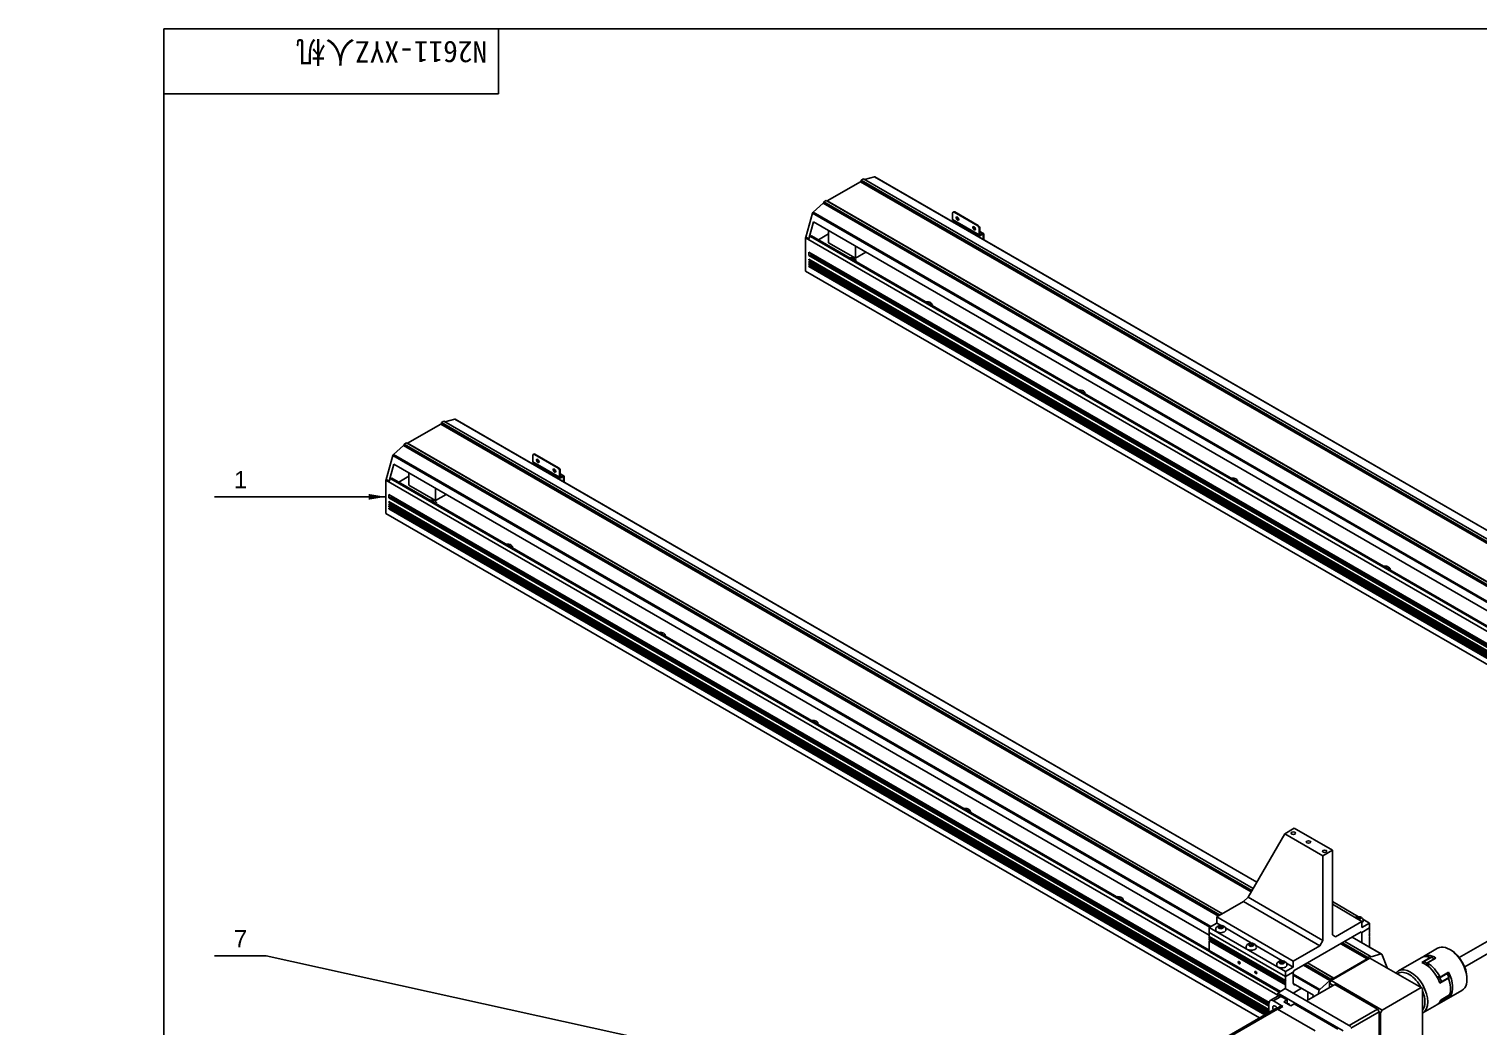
# Model space of a CAD drawing. Header units: millimetres. Extents: x 0 to 415, y 0 to 292.
# Drawn here: x 0 to 268.6, y 107.2 to 292 of the extents above; entities that cross this region are included whole.
import ezdxf
from ezdxf import colors
from ezdxf.entities.mleader import LeaderData, LeaderLine
from ezdxf.enums import TextEntityAlignment as Align
from ezdxf.math import Vec2, Vec3

# ---------------------------------------------------------------- set-up
doc = ezdxf.new("R2010")
doc.units = ezdxf.units.MM
for name, color, linetype in [('1113-内六角平圆头螺钉-GB', 7, 'Continuous'), ('1114-联轴器COUPLING', 7, 'Continuous'), ('1115-步进电机LS86A12', 7, 'Continuous'), ('1121-安装板', 7, 'Continuous'), ('1122-轴', 7, 'Continuous'), ('Default', 7, 'Continuous'), ('LHBT10-S1000-1', 7, 'Continuous'), ('WGB10-4', 7, 'Continuous'), ('WGB10-5(B1)', 7, 'Continuous'), ('加宽感应片-LRDU', 7, 'Continuous'), ('图框', 7, 'Continuous')]:
    doc.layers.add(name, color=color, linetype=linetype)
doc.styles.add('SEACAD_Arial', font='arial.ttf')

# ---------------------------------------------------------------- blocks, each defined once
blk = doc.blocks.new('_DOT')
at = {"color": 0}
blk.add_line((0, 0), (-1, 0), dxfattribs=at)
at = {"color": 0, "const_width": 0.333}
blk.add_lwpolyline([(-0.1665, 0, 1), (0.1665, 0, 1)], format="xyb", close=True, dxfattribs=at)

msp = doc.modelspace()

# ---------------------------------------------------------------- hatches: boundary and pattern name
at = {"layer": 'Default', "linetype": 'Continuous'}
msp.add_hatch(color=7, dxfattribs=at).paths.add_polyline_path([(62.98, 204.77), (66.16, 205.3), (62.98, 205.83)])

# ---------------------------------------------------------------- linework, layer by layer
at = {"layer": '1113-内六角平圆头螺钉-GB', "color": 7, "linetype": 'Continuous'}
for p, q in [((246.08, 127.3), (246.42, 127.35)), ((246.08, 127.18), (246.08, 127.3)), ((246.57, 127.02), (246.41, 126.99)), ((246.42, 127.05), (246.42, 127.35)), ((246.42, 127.35), (246.66, 127.21)), ((220.78, 125.33), (220.54, 125.48)), ((220.63, 125.67), (220.96, 125.72)), ((220.63, 125.42), (220.63, 125.67)), ((221.12, 125.39), (220.78, 125.33)), ((220.96, 125.42), (220.96, 125.72)), ((220.96, 125.72), (221.21, 125.58)), ((226.44, 122.07), (226.19, 122.21)), ((226.28, 122.4), (226.62, 122.46)), ((226.28, 122.16), (226.28, 122.4)), ((226.77, 122.12), (226.44, 122.07)), ((226.62, 122.15), (226.62, 122.46)), ((226.62, 122.46), (226.86, 122.31)), ((232.1, 118.8), (231.85, 118.94)), ((231.94, 119.14), (232.28, 119.19)), ((231.94, 118.89), (231.94, 119.14)), ((232.43, 118.85), (232.1, 118.8)), ((232.28, 118.89), (232.28, 119.19)), ((232.28, 119.19), (232.52, 119.05))]:
    msp.add_line(p, q, dxfattribs=at)
for centre, radius, start, end in [((244.85, 127.76), 1.32, 334.8997, 339.7412), ((246.15, 127.67), 0.673, 286.42, 293.3543), ((246.8, 127.43), 0.534, 224.645, 233.3379), ((245.42, 127.67), 1.32, 330.4777, 339.7301), ((219.39, 126.13), 1.32, 330.4666, 339.7412), ((220.7, 126.04), 0.673, 280.1743, 293.3543), ((221.34, 125.8), 0.534, 224.645, 233.3379), ((219.97, 126.04), 1.32, 330.4777, 339.7301), ((225.05, 122.86), 1.32, 330.4666, 339.7412), ((226.35, 122.77), 0.673, 280.1743, 293.3543), ((227, 122.53), 0.534, 224.645, 233.3379), ((225.63, 122.77), 1.32, 330.4777, 339.7301), ((230.71, 119.59), 1.32, 330.4666, 339.7412), ((232.01, 119.51), 0.673, 280.1743, 293.3543), ((232.66, 119.26), 0.534, 224.645, 233.3379), ((231.28, 119.51), 1.32, 330.4777, 339.7301)]:
    msp.add_arc(centre, radius, start, end, dxfattribs=at)
for centre, major_axis, start_param, end_param in [((240.67, 129.98), (0.95, 0), 5.932393, 6.283185), ((240.67, 129.98), (0.95, 0), 0, 0.001836), ((246.33, 127.16), (-0.459, 0), 2.023332, 5.83065), ((246.33, 127.16), (0.346, 0), 2.356195, 2.804027), ((246.33, 127.16), (0.346, 0), 1.308997, 2.356195), ((246.33, 127.16), (0.346, 0), 0.261799, 1.308997), ((246.33, 127.16), (-0.346, 0), 1.908362, 2.356195), ((246.33, 127.16), (-0.346, 0), 2.356195, 3.403392), ((246.33, 126.71), (0.95, 0), 5.551909, 6.283185), ((246.33, 126.71), (0.95, 0), 0, 0.001836), ((220.87, 125.08), (0.95, 0), 3.138517, 6.283185), ((220.87, 125.53), (0.346, 0), 2.356195, 3.403392), ((220.87, 125.53), (-0.346, 0), 0.261799, 1.308997), ((220.87, 125.53), (0.346, 0), 1.308997, 2.356195), ((220.87, 125.53), (-0.346, 0), 1.308997, 2.356195), ((220.87, 125.53), (0.346, 0), 0.261799, 1.308997), ((220.87, 125.53), (-0.346, 0), 2.356195, 3.403392), ((220.87, 125.08), (0.95, 0), 0, 0.001836), ((226.53, 121.81), (0.95, 0), 3.138517, 6.283185), ((226.53, 122.26), (0.346, 0), 2.356195, 3.403392), ((226.53, 122.26), (-0.346, 0), 0.261799, 1.308997), ((226.53, 122.26), (0.346, 0), 1.308997, 2.356195), ((226.53, 122.26), (-0.346, 0), 1.308997, 2.356195), ((226.53, 122.26), (0.346, 0), 0.261799, 1.308997), ((226.53, 122.26), (-0.346, 0), 2.356195, 3.403392), ((226.53, 121.81), (0.95, 0), 0, 0.001836), ((232.19, 118.55), (0.95, 0), 3.138517, 6.283185), ((232.19, 119), (0.346, 0), 2.356195, 3.403392), ((232.19, 119), (-0.346, 0), 0.261799, 1.308997), ((232.19, 119), (0.346, 0), 1.308997, 2.356195), ((232.19, 119), (-0.346, 0), 1.308997, 2.356195), ((232.19, 119), (0.346, 0), 0.261799, 1.308997), ((232.19, 119), (-0.346, 0), 2.356195, 3.403392), ((232.19, 118.55), (0.95, 0), 0, 0.001836)]:
    msp.add_ellipse(centre, major_axis=major_axis, ratio=0.57735, start_param=start_param, end_param=end_param, dxfattribs=at)
for centre in [(220.87, 125.53), (226.53, 122.26), (232.19, 119)]:
    msp.add_ellipse(centre, major_axis=(-0.459, 0), ratio=0.57735, dxfattribs=at)
for points, knots in [([(241.61, 129.98), (241.61, 130.07), (241.6, 130.16), (241.57, 130.24), (241.56, 130.26)], [0, 0, 0, 0, 0.0858758, 0.1056865, 0.1056865, 0.1056865, 0.1056865]), ([(247.27, 126.71), (247.27, 126.8), (247.26, 126.95), (247.13, 127.17), (246.94, 127.34), (246.68, 127.46), (246.35, 127.51), (246.03, 127.47), (245.85, 127.4), (245.78, 127.36)], [0, 0, 0, 0, 0.0858758, 0.1762094, 0.2664386, 0.3685038, 0.4895815, 0.6220559, 0.7042292, 0.7042292, 0.7042292, 0.7042292]), ([(221.81, 125.08), (221.81, 125.17), (221.8, 125.32), (221.67, 125.53), (221.48, 125.7), (221.22, 125.82), (220.89, 125.88), (220.54, 125.83), (220.24, 125.69), (220.03, 125.48), (219.93, 125.26), (219.93, 125.13), (219.93, 125.08)], [0, 0, 0, 0, 0.085876, 0.176209, 0.266439, 0.368504, 0.489582, 0.622056, 0.745935, 0.849149, 0.946009, 1, 1, 1, 1]), ([(227.47, 121.82), (227.47, 121.9), (227.46, 122.05), (227.33, 122.27), (227.14, 122.44), (226.88, 122.56), (226.55, 122.61), (226.19, 122.57), (225.89, 122.43), (225.69, 122.22), (225.59, 122), (225.59, 121.87), (225.59, 121.81)], [0, 0, 0, 0, 0.085876, 0.176209, 0.266439, 0.368504, 0.489582, 0.622056, 0.745935, 0.849149, 0.946009, 1, 1, 1, 1]), ([(233.13, 118.55), (233.12, 118.63), (233.11, 118.78), (232.98, 119), (232.8, 119.17), (232.54, 119.29), (232.21, 119.35), (231.85, 119.3), (231.55, 119.16), (231.35, 118.95), (231.24, 118.73), (231.25, 118.6), (231.25, 118.55)], [0, 0, 0, 0, 0.085876, 0.176209, 0.266439, 0.368504, 0.489582, 0.622056, 0.745935, 0.849149, 0.946009, 1, 1, 1, 1])]:
    msp.add_open_spline(points, degree=3, knots=knots, dxfattribs=at)
at = {"layer": '1114-联轴器COUPLING', "color": 7, "linetype": 'Continuous'}
for p, q in [((261.07, 121.64), (258.42, 120.11)), ((263.57, 121.27), (263.32, 121.42)), ((258.02, 119.88), (253.8, 117.44)), ((258.12, 119.02), (259.7, 119.93)), ((258.42, 119.17), (259.7, 119.91)), ((259.85, 119.96), (258.48, 119.17)), ((260.4, 119.69), (259.04, 118.9)), ((259.24, 118.78), (259.15, 118.73)), ((260.76, 119.83), (259.18, 118.92)), ((259.79, 119.96), (259.69, 119.91)), ((261.41, 116.32), (261.32, 116.27)), ((262.83, 116.95), (261.46, 116.16)), ((263.07, 116.11), (261.49, 115.2)), ((261.52, 116.28), (263.1, 117.19)), ((263.14, 116.24), (261.77, 115.45)), ((263.09, 116.07), (263.12, 116.09)), ((266.5, 115.9), (266.5, 116.2)), ((261.34, 111.4), (265.57, 113.84)), ((261.69, 112.11), (263.27, 113.02)), ((263.34, 113.02), (261.98, 112.23)), ((258.3, 109.65), (260.94, 111.17)), ((261.72, 111.78), (263.09, 112.57)), ((263.1, 112.58), (261.74, 111.8)), ((263.38, 112.72), (261.8, 111.81))]:
    msp.add_line(p, q, dxfattribs=at)
for centre, major_axis, start_param, end_param in [((263.32, 117.74), (2.25, -3.9), 0, 3.141593), ((263.57, 117.89), (2.07, -3.59), 0.785398, 2.356194), ((260.27, 115.98), (2.25, -3.9), 2.536864, 3.141593), ((258.69, 115.07), (2.25, -3.9), 1.280227, 2.536864), ((260.67, 116.21), (2.25, -3.9), 2.327425, 3.230459), ((261.53, 116.6), (-2.25, 3.9), 0.572364, 0.652596), ((258.5, 119.03), (-0.08, 0.139), 5.661004, 6.251313), ((259, 115.25), (-2.25, 3.9), -0.796715, -0.622182), ((259.03, 118.77), (-0.08, 0.139), 4.090207, 5.486471), ((256.14, 119.27), (2.25, -3.9), 1.031487, 1.115737), ((259.09, 115.3), (-2.25, 3.9), 4.631259, 5.469017), ((259.13, 118.83), (-0.08, 0.139), 4.090207, 4.896162), ((256.23, 119.33), (2.25, -3.9), 0.994634, 1.115737), ((259.87, 119.82), (0.08, -0.139), 2.519411, 3.141593), ((260.37, 116.04), (-2.25, 3.9), -0.796715, -0.622182), ((260.4, 119.56), (-0.08, 0.139), 5.06471, 5.486471), ((256.05, 113.54), (-2.25, 3.9), 0, 0.234922), ((255.79, 113.4), (-2.07, 3.59), 0, 0.070506), ((255.79, 113.4), (-2.07, 3.59), 4.641883, 6.283185), ((256.05, 113.54), (-2.25, 3.9), 3.141593, 6.283185), ((262.49, 112.25), (2.25, -3.9), -3.581831, -3.424648), ((262.39, 112.19), (2.25, -3.9), -3.581831, -3.46732), ((261.37, 116.13), (-0.08, 0.139), 4.613806, 6.01007), ((261.47, 116.18), (-0.08, 0.139), 5.204115, 6.01007), ((259, 115.25), (2.25, -3.9), 1.297681, 1.472213), ((262.74, 116.91), (0.08, -0.139), 1.472213, 1.971932), ((260.37, 116.04), (2.25, -3.9), 1.297681, 1.472213), ((260.27, 115.98), (2.25, -3.9), 0.442469, 1.280227), ((260.67, 116.21), (2.25, -3.9), 0.23303, 1.489667), ((263.04, 116.23), (-0.08, 0.139), 3.141593, 4.439273), ((255.79, 113.4), (-2.07, 3.59), 3.369855, 4.484127), ((261.68, 115.44), (0.08, -0.139), 0.73589, 1.297681), ((260.37, 116.04), (2.25, -3.9), 0.250483, 0.425016), ((263.86, 116.08), (-2.25, 3.9), -4.120785, -4.079342), ((263.24, 113.13), (0.08, -0.139), 0.425016, 1.518305), ((258.69, 115.07), (-2.25, 3.9), 3.141593, 3.584062), ((259.09, 115.3), (-2.25, 3.9), 3.052726, 3.374622), ((261.64, 111.92), (-0.08, 0.139), 1.995812, 3.392076), ((259, 115.25), (2.25, -3.9), 0.250483, 0.425016), ((261.87, 112.34), (0.08, -0.139), 0.425016, 0.788746), ((263.01, 112.71), (-0.08, 0.139), 3.141593, 3.392076)]:
    msp.add_ellipse(centre, major_axis=major_axis, ratio=0.57735, start_param=start_param, end_param=end_param, dxfattribs=at)
for points in [[(259.18, 118.92), (259.19, 118.91), (259.19, 118.9)], [(259.7, 119.93), (259.7, 119.92), (259.7, 119.91)], [(261.5, 116.28), (261.51, 116.28), (261.52, 116.28)], [(261.8, 111.81), (261.79, 111.82), (261.78, 111.82)]]:
    msp.add_open_spline(points, degree=2, dxfattribs=at)
at = {"layer": '1115-步进电机LS86A12', "color": 7, "linetype": 'Continuous'}
for p, q in [((230.93, 110.4), (214.38, 100.85)), ((231.38, 110.36), (214.83, 100.8)), ((229.81, 111.45), (229.81, 109.76)), ((231.46, 112.79), (230.05, 111.97)), ((232.03, 112.73), (230.62, 111.91)), ((232.4, 110.88), (230.62, 111.91)), ((231.95, 110.93), (231.12, 110.44)), ((231.38, 110.36), (238.37, 106.32)), ((232.4, 110.88), (231.44, 110.32)), ((232.03, 112.73), (233.18, 112.07)), ((232.58, 111.7), (233.18, 112.07)), ((233.84, 110.97), (232.58, 111.7)), ((233.18, 111.38), (233.18, 112.07)), ((234.48, 111.32), (233.84, 110.97)), ((234.48, 111.32), (242.56, 106.65))]:
    msp.add_line(p, q, dxfattribs=at)
msp.add_arc((233.07, 110.5), 0.9, 31.7319, 74.4404, dxfattribs=at)
for centre, major_axis, start_param, end_param in [((232.03, 111.8), (0.57, -0.987), 2.356194, 3.141593), ((230.62, 110.98), (0.57, -0.987), 2.356194, 3.926991), ((230.96, 110.39), (-0.325, 0.563), 0, 1.528973), ((230.96, 110.39), (-0.325, 0.563), 4.666457, 6.283185), ((231.38, 109.62), (0.449, -0.778), 2.356194, 3.141593), ((232.4, 110.15), (0.45, -0.779), 2.356194, 3.141593), ((233.44, 110.72), (0.366, -0.633), 2.609494, 2.973397), ((233.4, 110.69), (-0.375, 0.65), 4.987986, 6.007589), ((233.44, 110.72), (0.366, -0.633), 1.738992, 2.609494)]:
    msp.add_ellipse(centre, major_axis=major_axis, ratio=0.57735, start_param=start_param, end_param=end_param, dxfattribs=at)
at = {"layer": '1121-安装板', "color": 7, "linetype": 'Continuous'}
for p, q in [((232.72, 142.86), (225.93, 131.1)), ((232.72, 142.86), (234.48, 143.88)), ((232.72, 142.86), (239.79, 138.78)), ((241.56, 139.8), (234.48, 143.88)), ((239.79, 138.78), (241.56, 139.8)), ((241.56, 139.8), (241.56, 124.12)), ((239.79, 138.78), (239.79, 123.1)), ((225.08, 130.28), (220.17, 127.45)), ((225.08, 130.28), (225.93, 131.1)), ((239.22, 122.12), (225.08, 130.28)), ((225.93, 131.1), (239.79, 123.1)), ((246.4, 127.49), (241.56, 130.28)), ((241.56, 129.79), (247.04, 126.63)), ((220.17, 126.3), (218.75, 125.49)), ((220.17, 126.3), (220.17, 127.45)), ((234.31, 119.28), (220.17, 127.45)), ((220.94, 125.85), (220.17, 126.3)), ((242.12, 123.79), (247.04, 126.63)), ((247.04, 125.49), (247.04, 126.63)), ((247.04, 125.49), (248.45, 126.3)), ((248.45, 126.3), (247.19, 127.03)), ((248.45, 126.3), (248.45, 125.41)), ((218.75, 125.49), (218.75, 124.59)), ((218.75, 125.49), (232.89, 117.32)), ((218.75, 124.59), (232.89, 116.42)), ((226.6, 122.59), (221.73, 125.4)), ((234.45, 117.49), (246.89, 124.67)), ((242.12, 123.79), (241.56, 124.12)), ((246.89, 124.67), (247.04, 124.59)), ((247.04, 124.59), (248.45, 125.41)), ((232.26, 119.32), (227.39, 122.13)), ((234.31, 119.28), (239.22, 122.12)), ((239.79, 123.1), (239.22, 122.12)), ((234.31, 118.14), (233.05, 118.87)), ((234.31, 118.14), (234.31, 119.28)), ((232.89, 117.32), (234.31, 118.14)), ((232.89, 117.32), (232.89, 116.42)), ((232.89, 116.42), (234.31, 117.24)), ((234.31, 117.24), (234.45, 117.49))]:
    msp.add_line(p, q, dxfattribs=at)
for centre in [(234.31, 142.96), (237.14, 141.33), (240.12, 139.6)]:
    msp.add_ellipse(centre, major_axis=(0.413, 0), ratio=0.57735, dxfattribs=at)
at = {"layer": '1122-轴', "color": 7, "linetype": 'Continuous'}
for p, q in [((313.45, 147.84), (265.08, 119.91)), ((266.08, 118.18), (314.45, 146.11))]:
    msp.add_line(p, q, dxfattribs=at)
at = {"layer": 'Default', "color": 7, "linetype": 'Continuous'}
for points in [[(43.93, 205.3), (34.41, 205.3)], [(43.93, 205.3), (66.16, 205.3)], [(43.93, 120.25), (34.41, 120.25)], [(43.93, 120.25), (219.92, 81.36)]]:
    msp.add_lwpolyline(points, dxfattribs=at)
at = {"layer": 'LHBT10-S1000-1', "color": 7, "linetype": 'Continuous'}
for p, q in [((147.93, 260.15), (154.09, 263.7)), ((154.09, 263.7), (304.28, 176.99)), ((154.21, 263.85), (154.25, 263.96)), ((154.21, 263.85), (304.37, 177.16)), ((154.25, 263.96), (154.68, 264.2)), ((154.25, 263.96), (304.43, 177.25)), ((154.68, 264.2), (304.64, 177.62)), ((154.84, 264.11), (156.7, 264.61)), ((156.7, 264.61), (305.32, 178.8)), ((305.34, 178.83), (156.77, 264.6)), ((143.96, 253.43), (145.22, 257.88)), ((145.22, 257.88), (296.64, 170.46)), ((145.32, 258.03), (147.21, 259.71)), ((145.32, 258.03), (296.82, 170.56)), ((147.21, 259.71), (298.23, 172.52)), ((147.29, 259.84), (147.34, 259.97)), ((147.29, 259.84), (298.38, 172.6)), ((147.34, 259.97), (147.77, 260.22)), ((147.34, 259.97), (298.52, 172.69)), ((147.77, 260.22), (298.95, 172.93)), ((147.93, 260.15), (298.97, 172.94)), ((144.53, 253.1), (145.42, 256.24)), ((145.42, 256.24), (296.53, 169)), ((315.62, 154.15), (143.94, 253.27)), ((143.94, 247.15), (143.94, 253.27)), ((143.96, 253.43), (144.53, 253.1)), ((145, 253.64), (144.86, 253.55)), ((296.56, 165.97), (144.86, 253.55)), ((296.53, 166.15), (145, 253.64)), ((296.53, 166.18), (145.05, 253.64)), ((146.3, 252.92), (148.2, 254.02)), ((148.2, 254.64), (148.2, 252.38)), ((314.52, 152.5), (144.5, 250.66)), ((144.5, 250), (144.5, 250.66)), ((144.72, 250.13), (144.5, 250)), ((313.95, 152.17), (144.5, 250)), ((314.17, 152.29), (144.72, 250.13)), ((145.14, 250.17), (144.89, 250.02)), ((145.14, 250.29), (145.14, 250.17)), ((314.41, 152.44), (145.14, 250.17)), ((148.2, 252.38), (153.15, 249.52)), ((153.15, 251.78), (153.15, 249.52)), ((153.15, 249.52), (155.1, 250.65)), ((311.26, 150.54), (143.94, 247.15)), ((313.39, 151.85), (144.5, 249.35)), ((144.5, 249.19), (144.5, 249.35)), ((144.58, 249.23), (144.5, 249.19)), ((313.25, 151.76), (144.5, 249.19)), ((313.03, 151.64), (144.5, 248.94)), ((144.5, 248.78), (144.5, 248.94)), ((144.58, 248.82), (144.5, 248.78)), ((312.89, 151.56), (144.5, 248.78)), ((312.68, 151.44), (144.5, 248.53)), ((144.5, 248.37), (144.5, 248.53)), ((144.58, 248.41), (144.5, 248.37)), ((312.54, 151.36), (144.5, 248.37)), ((312.33, 151.23), (144.5, 248.12)), ((144.5, 247.96), (144.5, 248.12)), ((144.58, 248), (144.5, 247.96)), ((312.19, 151.15), (144.5, 247.96)), ((144.58, 249.31), (144.58, 249.23)), ((313.32, 151.8), (144.58, 249.23)), ((144.58, 248.9), (144.58, 248.82)), ((312.96, 151.6), (144.58, 248.82)), ((144.58, 248.49), (144.58, 248.41)), ((312.61, 151.4), (144.58, 248.41)), ((144.58, 248.08), (144.58, 248)), ((312.26, 151.19), (144.58, 248)), ((70.15, 215.24), (76.31, 218.79)), ((76.31, 218.79), (226.5, 132.08)), ((76.43, 218.95), (76.47, 219.05)), ((76.43, 218.95), (226.59, 132.25)), ((76.47, 219.05), (76.89, 219.3)), ((76.47, 219.05), (226.65, 132.35)), ((76.89, 219.3), (226.86, 132.71)), ((77.06, 219.2), (78.92, 219.7)), ((78.92, 219.7), (227.54, 133.9)), ((227.56, 133.92), (78.99, 219.7)), ((69.51, 214.93), (69.56, 215.06)), ((69.51, 214.93), (220.6, 127.7)), ((69.56, 215.06), (69.99, 215.31)), ((69.56, 215.06), (220.74, 127.78)), ((69.99, 215.31), (221.17, 128.02)), ((70.15, 215.24), (221.19, 128.04)), ((66.18, 208.52), (67.44, 212.97)), ((67.44, 212.97), (218.86, 125.55)), ((67.54, 213.13), (69.42, 214.8)), ((67.54, 213.13), (219.04, 125.65)), ((69.42, 214.8), (220.45, 127.61)), ((66.75, 208.2), (67.64, 211.34)), ((67.64, 211.34), (218.75, 124.09)), ((70.42, 209.73), (70.42, 207.47)), ((231.42, 112.95), (66.16, 208.36)), ((66.16, 202.24), (66.16, 208.36)), ((66.18, 208.52), (66.75, 208.2)), ((67.22, 208.73), (67.08, 208.65)), ((218.78, 121.06), (67.08, 208.65)), ((218.75, 121.24), (67.22, 208.73)), ((218.75, 121.28), (67.27, 208.73)), ((68.52, 208.01), (70.42, 209.11)), ((70.42, 207.47), (75.37, 204.62)), ((75.37, 206.87), (75.37, 204.62)), ((229.82, 111.58), (66.72, 205.75)), ((66.72, 205.1), (66.72, 205.75)), ((66.94, 205.22), (66.72, 205.1)), ((229.81, 110.94), (66.72, 205.1)), ((229.81, 110.28), (66.72, 204.44)), ((66.72, 204.28), (66.72, 204.44)), ((66.79, 204.32), (66.72, 204.28)), ((229.81, 110.12), (66.72, 204.28)), ((66.79, 204.4), (66.79, 204.32)), ((229.81, 110.2), (66.79, 204.32)), ((229.81, 111.18), (66.94, 205.22)), ((67.36, 205.26), (67.11, 205.12)), ((67.36, 205.38), (67.36, 205.26)), ((229.81, 111.47), (67.36, 205.26)), ((75.37, 204.62), (77.32, 205.74)), ((228.08, 108.75), (66.16, 202.24)), ((229.81, 109.87), (66.72, 204.03)), ((66.72, 203.87), (66.72, 204.03)), ((66.79, 203.91), (66.72, 203.87)), ((229.77, 109.73), (66.72, 203.87)), ((229.56, 109.61), (66.72, 203.63)), ((66.72, 203.46), (66.72, 203.63)), ((66.79, 203.5), (66.72, 203.46)), ((229.42, 109.53), (66.72, 203.46)), ((229.21, 109.41), (66.72, 203.22)), ((66.72, 203.05), (66.72, 203.22)), ((66.79, 203.1), (66.72, 203.05)), ((229.07, 109.33), (66.72, 203.05)), ((66.79, 203.99), (66.79, 203.91)), ((229.81, 109.79), (66.79, 203.91)), ((66.79, 203.59), (66.79, 203.5)), ((229.49, 109.57), (66.79, 203.5)), ((66.79, 203.18), (66.79, 203.1)), ((229.14, 109.37), (66.79, 203.1)), ((245.21, 123.7), (250.61, 120.58)), ((250.67, 120.57), (245.23, 123.71)), ((243.11, 122.49), (247.99, 119.67)), ((243.31, 122.6), (248.11, 119.82)), ((243.42, 122.66), (248.16, 119.93)), ((243.84, 122.91), (248.58, 120.17)), ((236.22, 118.51), (241.11, 115.68)), ((236.37, 118.59), (241.2, 115.81)), ((236.51, 118.68), (241.25, 115.94)), ((236.93, 118.92), (241.67, 116.19)), ((236.96, 118.93), (241.84, 116.12)), ((247.99, 119.67), (241.84, 116.12)), ((248.16, 119.93), (248.11, 119.82)), ((248.58, 120.17), (248.16, 119.93)), ((248.63, 120.1), (248.58, 120.17)), ((248.61, 120.14), (248.72, 120.07)), ((250.61, 120.58), (248.72, 120.07)), ((251.8, 117.92), (250.7, 120.54)), ((234.31, 116.84), (239.22, 114)), ((234.31, 116.63), (239.13, 113.85)), ((241.11, 115.68), (239.22, 114)), ((241.25, 115.94), (241.2, 115.81)), ((241.67, 116.19), (241.25, 115.94)), ((241.71, 116.13), (241.67, 116.19)), ((234.31, 115.11), (238.05, 112.95)), ((237.03, 113.54), (237.03, 112.04)), ((238.05, 112.95), (237.94, 112.56)), ((239.13, 113.85), (238.92, 113.13))]:
    msp.add_line(p, q, dxfattribs=at)
for centre, major_axis, start_param, end_param in [((154.09, 263.86), (-0.1, -0.173), 0.785398, 1.832596), ((156.67, 264.43), (-0.1, -0.173), 3.141593, 3.665191), ((145.35, 257.9), (-0.1, -0.173), 4.18879, 5.125747), ((147.17, 259.85), (-0.1, -0.173), 1.047198, 1.832596), ((147.93, 260.31), (0.1, 0.173), 3.757072, 3.926991), ((144.29, 253.47), (-0.25, -0.433), 5.125747, 5.497787), ((144.86, 253.15), (0.25, 0.433), 0.785398, 1.984155), ((145, 253.55), (-0.05, -0.0866), 3.141593, 3.926991), ((152.28, 249.02), (-1, 0), 2.928321, 4.92566), ((166.43, 240.86), (-1, 0), 2.928321, 4.92566), ((194.71, 224.53), (-1, 0), 2.928321, 4.92566), ((76.31, 218.96), (-0.1, -0.173), 0.785398, 1.832596), ((78.89, 219.52), (-0.1, -0.173), 3.141593, 3.665191), ((69.39, 214.94), (-0.1, -0.173), 1.047198, 1.832596), ((70.15, 215.4), (0.1, 0.173), 3.757072, 3.926991), ((67.57, 212.99), (-0.1, -0.173), 4.18879, 5.125747), ((66.51, 208.57), (-0.25, -0.433), 5.125747, 5.497787), ((67.08, 208.24), (0.25, 0.433), 0.785398, 1.984155), ((67.22, 208.65), (-0.05, -0.0866), 3.141593, 3.926991), ((222.99, 208.2), (-1, 0), 2.928321, 4.92566), ((74.5, 204.12), (-1, 0), 2.928321, 4.92566), ((88.64, 195.95), (-1, 0), 2.928321, 4.92566), ((251.28, 191.87), (-1, 0), 2.928321, 4.92566), ((116.93, 179.62), (-1, 0), 2.928321, 4.92566), ((145.21, 163.29), (-1, 0), 2.928321, 4.92566), ((173.5, 146.96), (-1, 0), 2.928321, 4.92566), ((201.78, 130.63), (-1, 0), 2.928321, 4.92566), ((247.99, 119.83), (0.1, 0.173), 3.926991, 4.974188), ((248.75, 120.25), (0.1, 0.173), 2.879793, 3.665191), ((250.57, 120.4), (-0.1, -0.173), 2.728235, 3.665191), ((241.07, 115.82), (0.1, 0.173), 4.18879, 4.974188), ((241.84, 116.28), (0.1, 0.173), 2.879793, 3.926991), ((239.26, 113.87), (0.1, 0.173), 1.047198, 1.984154)]:
    msp.add_ellipse(centre, major_axis=major_axis, ratio=0.57735, start_param=start_param, end_param=end_param, dxfattribs=at)
at = {"layer": 'WGB10-4', "color": 7, "linetype": 'Continuous'}
for p, q in [((218.75, 124.59), (232.89, 116.42)), ((218.75, 124.59), (218.75, 123.85)), ((232.89, 115.69), (218.75, 123.85)), ((218.82, 123.81), (218.75, 123.69)), ((232.89, 115.53), (218.75, 123.69)), ((218.75, 123.69), (218.75, 123.53)), ((247.04, 124.59), (248.45, 125.41)), ((247.04, 124.59), (247.04, 122.67)), ((248.38, 124.55), (248.45, 124.67)), ((248.45, 124.51), (248.38, 124.55)), ((248.38, 124.22), (248.45, 124.34)), ((248.45, 124.18), (248.38, 124.22)), ((248.38, 123.89), (248.45, 124.02)), ((248.45, 123.85), (248.38, 123.89)), ((248.45, 124.67), (248.45, 125.41)), ((248.45, 124.34), (248.45, 124.51)), ((248.45, 124.02), (248.45, 124.18)), ((248.45, 122.06), (248.45, 123.85)), ((232.89, 115.36), (218.75, 123.53)), ((218.82, 123.49), (218.75, 123.36)), ((232.89, 115.2), (218.75, 123.36)), ((218.75, 123.36), (218.75, 123.2)), ((232.89, 115.04), (218.75, 123.2)), ((218.82, 123.16), (218.75, 123.04)), ((232.89, 114.87), (218.75, 123.04)), ((218.75, 123.04), (218.75, 121.24)), ((231.92, 113.64), (218.75, 121.24)), ((218.9, 120.92), (231.72, 113.52)), ((232.89, 116.42), (234.31, 117.24)), ((232.89, 116.42), (232.89, 115.69)), ((232.89, 115.69), (232.96, 115.65)), ((232.96, 115.65), (232.89, 115.53)), ((232.89, 115.53), (232.89, 115.36)), ((234.31, 115.2), (234.31, 117.24)), ((232.89, 115.36), (232.96, 115.32)), ((232.96, 115.32), (232.89, 115.2)), ((232.89, 115.2), (232.89, 115.04)), ((232.89, 115.04), (232.96, 115)), ((232.96, 115), (232.89, 114.87)), ((232.89, 114.87), (232.89, 114.13)), ((234.3, 113.32), (235.86, 114.22))]:
    msp.add_line(p, q, dxfattribs=at)
for centre, major_axis, start_param, end_param in [((219.25, 121.53), (0.35, 0.606), 2.356194, 3.141593), ((247.95, 121.77), (-0.35, -0.606), 2.045152, 2.356194), ((234.8, 115.49), (0.35, 0.606), 2.356194, 3.753715)]:
    msp.add_ellipse(centre, major_axis=major_axis, ratio=0.57735, start_param=start_param, end_param=end_param, dxfattribs=at)
for centre in [(224.27, 118.96), (227.38, 117.16)]:
    msp.add_ellipse(centre, major_axis=(-0.125, 0.217), ratio=0.57735, dxfattribs=at)
at = {"layer": 'WGB10-5(B1)', "color": 7, "linetype": 'Continuous'}
for p, q in [((248.52, 119.81), (241.31, 115.65)), ((258, 114.34), (248.52, 119.81)), ((241.02, 115.16), (241.31, 115.65)), ((241.31, 115.65), (250.78, 110.18)), ((232.83, 114.16), (231.42, 113.34)), ((243.56, 106.33), (231.42, 113.34)), ((231.42, 113.34), (231.42, 112.76)), ((244.97, 107.15), (232.83, 114.16)), ((242.01, 114.91), (236.77, 111.89)), ((241.73, 114.75), (241.02, 115.16)), ((241.02, 115.16), (241.02, 114.34)), ((249.93, 110.34), (242.01, 114.91)), ((258, 114.34), (250.78, 110.18)), ((258.28, 114.18), (258, 114.34)), ((258.28, 105.03), (258.28, 114.18)), ((244.69, 107.31), (249.93, 110.34)), ((249.93, 110.34), (250.22, 109.85)), ((250.78, 110.18), (250.5, 109.69)), ((250.22, 109.85), (244.97, 106.82)), ((250.22, 100.71), (250.22, 109.85)), ((250.5, 109.69), (250.22, 109.85)), ((250.5, 109.69), (250.5, 100.54))]:
    msp.add_line(p, q, dxfattribs=at)
at = {"layer": '加宽感应片-LRDU', "color": 7, "linetype": 'Continuous'}
for p, q in [((171.16, 256.7), (171.16, 257.88)), ((171.36, 258.13), (171.25, 258.07)), ((171.56, 258.11), (171.45, 258.05)), ((171.45, 258.05), (175.83, 255.51)), ((171.56, 258.11), (175.94, 255.58)), ((171.16, 256.7), (176.11, 253.84)), ((171.23, 256.56), (176.18, 253.7)), ((171.9, 256.17), (171.9, 255.87)), ((172.33, 256.74), (171.97, 256.94)), ((172.32, 256.64), (172.04, 256.8)), ((175.44, 254.94), (175.08, 255.15)), ((175.83, 255.51), (175.94, 255.58)), ((175.43, 254.84), (175.15, 255)), ((176.23, 255.09), (176.11, 255.02)), ((176.11, 255.02), (176.11, 253.84)), ((176.23, 255.09), (176.23, 253.9)), ((176.9, 254.1), (176.23, 254.49)), ((176.74, 254.08), (176.23, 254.38)), ((176.33, 253.84), (176.23, 253.9)), ((176.33, 253.84), (176.74, 254.08)), ((176.33, 253.71), (176.74, 253.95)), ((176.74, 253.95), (176.85, 253.89)), ((176.85, 253.01), (176.85, 253.89)), ((176.96, 252.94), (176.96, 253.96)), ((93.38, 211.79), (93.38, 212.97)), ((93.58, 213.22), (93.46, 213.16)), ((93.78, 213.2), (93.66, 213.14)), ((93.66, 213.14), (98.05, 210.61)), ((93.78, 213.2), (98.16, 210.67)), ((93.38, 211.79), (98.33, 208.93)), ((93.44, 211.65), (98.39, 208.79)), ((94.12, 211.26), (94.12, 210.96)), ((94.55, 211.83), (94.19, 212.04)), ((94.54, 211.73), (94.25, 211.89)), ((97.66, 210.03), (97.3, 210.24)), ((97.65, 209.93), (97.36, 210.1)), ((98.05, 210.61), (98.16, 210.67)), ((98.44, 210.18), (98.33, 210.12)), ((98.33, 210.12), (98.33, 208.93)), ((98.44, 210.18), (98.44, 209)), ((99.12, 209.19), (98.44, 209.58)), ((98.96, 209.18), (98.44, 209.47)), ((98.55, 208.94), (98.44, 209)), ((98.55, 208.94), (98.96, 209.18)), ((98.55, 208.81), (98.96, 209.04)), ((98.96, 209.04), (99.07, 208.98)), ((99.07, 208.1), (99.07, 208.98)), ((99.18, 208.04), (99.18, 209.05))]:
    msp.add_line(p, q, dxfattribs=at)
for centre, major_axis, start_param, end_param in [((171.45, 257.72), (0.2, -0.346), 2.356194, 3.926991), ((171.56, 257.78), (0.2, -0.346), 2.356194, 3.141593), ((171.38, 256.82), (0.154, 0.266), 2.356194, 3.141593), ((172.2, 256.93), (0.175, -0.303), 3.470753, 5.954025), ((175.31, 255.13), (0.175, -0.303), 3.470753, 5.954025), ((175.83, 255.19), (0.2, -0.346), 0.785398, 2.356194), ((175.94, 255.25), (-0.2, 0.346), 3.926991, 5.497787), ((176.33, 253.96), (0.154, 0.266), 2.356194, 3.926991), ((176.33, 253.96), (0.074, 0.128), 2.356194, 3.926991), ((176.74, 253.83), (-0.154, -0.266), 2.356194, 3.926991), ((176.74, 253.83), (-0.074, -0.128), 2.356194, 3.926991), ((93.66, 212.81), (0.2, -0.346), 2.356194, 3.926991), ((93.78, 212.88), (0.2, -0.346), 2.356194, 3.141593), ((94.41, 212.02), (0.175, -0.303), 3.470753, 5.954025), ((93.6, 211.91), (0.154, 0.266), 2.356194, 3.141593), ((97.52, 210.22), (0.175, -0.303), 3.470753, 5.954025), ((98.05, 210.28), (0.2, -0.346), 0.785398, 2.356194), ((98.16, 210.35), (-0.2, 0.346), 3.926991, 5.497787), ((98.55, 209.06), (0.154, 0.266), 2.356194, 3.926991), ((98.55, 209.06), (0.074, 0.128), 2.356194, 3.926991), ((98.96, 208.92), (-0.154, -0.266), 2.356194, 3.926991), ((98.96, 208.92), (-0.074, -0.128), 2.356194, 3.926991)]:
    msp.add_ellipse(centre, major_axis=major_axis, ratio=0.57735, start_param=start_param, end_param=end_param, dxfattribs=at)
for centre in [(172.08, 256.86), (175.19, 255.07), (94.3, 211.95), (97.41, 210.16)]:
    msp.add_ellipse(centre, major_axis=(0.175, -0.303), ratio=0.57735, dxfattribs=at)
at = {"layer": '图框', "color": 7, "linetype": 'Continuous'}
for p, q in [((25, 5), (25, 292)), ((25, 292), (415, 292)), ((87, 292), (87, 280)), ((87, 280), (25, 280))]:
    msp.add_line(p, q, dxfattribs=at)

# ---------------------------------------------------------------- texts
at = {"layer": 'Default', "color": 7, "linetype": 'Continuous', "style": 'SEACAD_Arial'}
for s, p in [('1', (37.98, 210.06)), ('7', (37.98, 125.01))]:
    msp.add_text(s, height=3.17, dxfattribs=at).set_placement(p, align=Align.TOP_LEFT)

# ---------------------------------------------------------------- leaders
at = {"layer": '图框', "color": 7, "linetype": 'Continuous'}
ml = msp.add_multileader_mtext('Standard', dxfattribs=at)
ml.set_content('{\\pxsm0.9;\\f宋体|b0||i0||c0|p34;\\W1.;N2611-XYZ人机\\P}', color=7)
ml.set_leader_properties()
ml.set_arrow_properties(name='DOT')
ml.build(insert=Vec2(0, 0))
ml.multileader.update_dxf_attribs({"leader_type": 0, "dogleg_length": 0})
ctx = ml.context
ctx.base_point, ctx.landing_gap_size = Vec3(87.68, 288.04), 1.4
ctx.text_align_type = 1
notes = []
notes.append((ctx, [(0, (0, 0, 0), (0, 0), (1, 0), 1, [])]))
ctx.mtext.insert, ctx.mtext.text_direction, ctx.mtext.rotation, ctx.mtext.alignment = Vec3(67.22, 285.74), Vec3(-1, 0), 3.141593, 2
for ctx, leaders in notes:
    for number, flags, end, landing, length, lines in leaders:
        leader = LeaderData()
        leader.index, (leader.has_last_leader_line, leader.has_dogleg_vector, leader.attachment_direction) = number, flags
        leader.last_leader_point, leader.dogleg_vector, leader.dogleg_length = Vec3(end), Vec3(landing), length
        for number, points, colour, breaks in lines:
            line = LeaderLine()
            line.index, line.vertices, line.color, line.breaks = number, Vec3.list(points), colors.encode_raw_color(colour), breaks
            leader.lines.append(line)
        ctx.leaders.append(leader)

doc.saveas('drawing.dxf')
